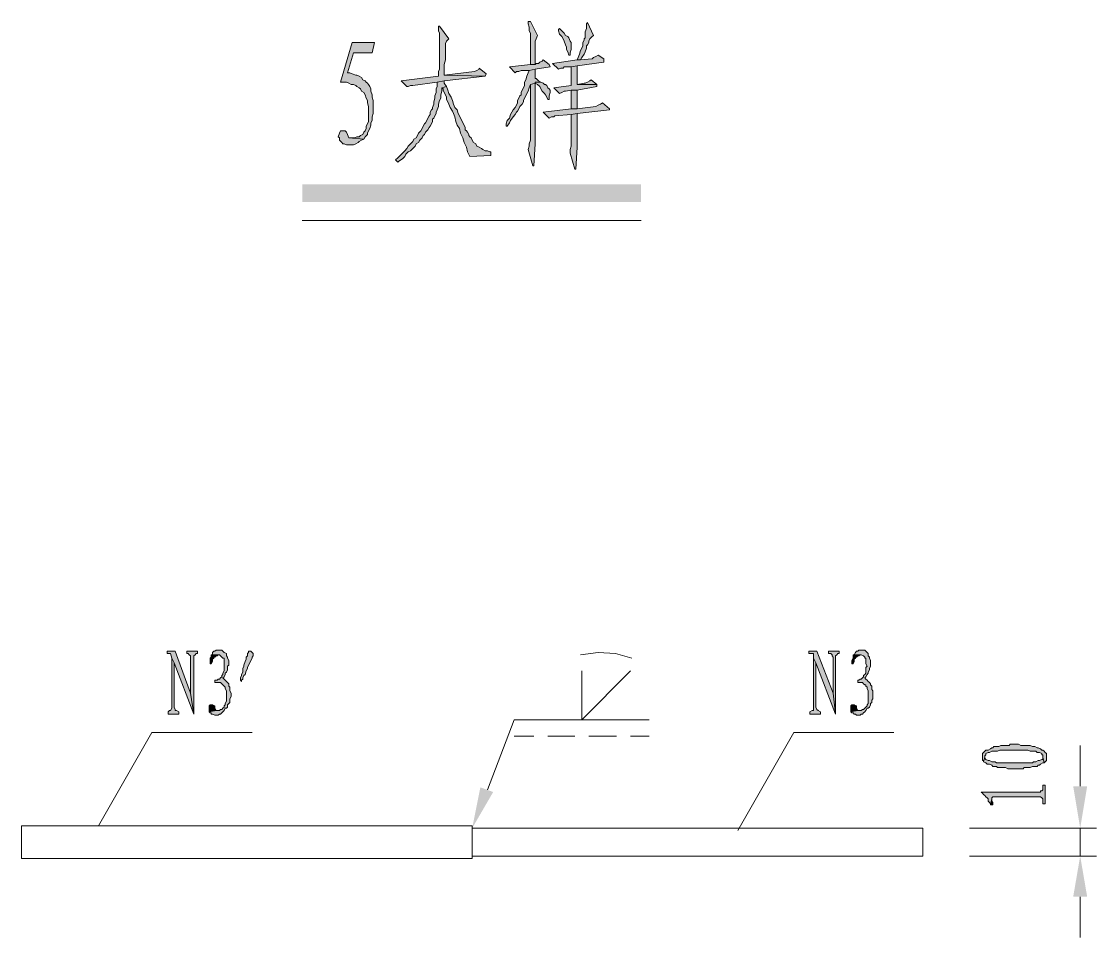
# Model space of a CAD drawing. Header units: inches. Extents: x 20 to 409, y 5 to 283.
# Drawn here: x 177.94 to 217.01, y 42.22 to 75.54 of the extents above; entities that cross this region are included whole.
import ezdxf

# ---------------------------------------------------------------- set-up
doc = ezdxf.new("R2010")
doc.units = ezdxf.units.IN
doc.header["$MEASUREMENT"] = 0
doc.layers.add('C00-00-00', color=7, linetype='Continuous')

msp = doc.modelspace()

# ---------------------------------------------------------------- hatches: boundary and pattern name
at = {"layer": 'C00-00-00'}
h = msp.add_hatch(color=0, dxfattribs=at)
h.dxf.hatch_style = 2
h.paths.add_polyline_path([(196.436, 75.54), (196.351, 75.54), (196.351, 75.456), (196.393, 75.329), (196.393, 75.202), (196.436, 75.117), (196.436, 73.974), (196.605, 73.974), (196.605, 74.397), (196.605, 74.44), (196.605, 74.821), (196.647, 74.905), (196.69, 75.032)])
h = msp.add_hatch(color=0, dxfattribs=at)
h.dxf.hatch_style = 2
h.paths.add_polyline_path([(198.51, 75.498), (198.468, 75.456), (198.468, 75.286), (198.425, 75.159), (198.425, 74.948), (198.383, 74.905), (198.383, 74.863), (198.341, 74.778), (198.341, 74.651), (198.298, 74.567), (198.256, 74.482), (198.214, 74.355), (198.171, 74.228), (198.129, 74.143), (198.256, 74.143), (198.298, 74.228), (198.383, 74.355), (198.425, 74.44), (198.468, 74.567), (198.468, 74.651), (198.51, 74.694), (198.552, 74.778), (198.552, 74.821), (198.595, 74.905), (198.679, 74.99), (198.722, 75.032)])
h = msp.add_hatch(color=0, dxfattribs=at)
h.dxf.hatch_style = 2
h.paths.add_polyline_path([(193.134, 75.371), (193.091, 75.371), (193.091, 75.286), (193.091, 75.202), (193.134, 75.117), (193.134, 73.805), (193.091, 73.72), (193.091, 73.551), (191.737, 73.381), (191.948, 73.17), (191.991, 73.17), (192.075, 73.212), (192.16, 73.212), (193.049, 73.339), (193.303, 73.381), (194.785, 73.551), (193.303, 73.593), (193.303, 73.974), (193.345, 74.143), (193.345, 74.736), (193.388, 74.821), (193.472, 74.905)])
h = msp.add_hatch(color=0, dxfattribs=at)
h.dxf.hatch_style = 2
h.paths.add_polyline_path([(197.494, 75.286), (197.452, 75.244), (197.452, 75.202), (197.494, 75.075), (197.579, 74.99), (197.621, 74.905), (197.663, 74.821), (197.706, 74.694), (197.748, 74.609), (197.748, 74.524), (197.79, 74.44), (197.833, 74.313), (197.875, 74.313), (197.875, 74.397), (197.917, 74.524), (197.917, 74.778), (197.875, 74.821), (197.833, 74.948), (197.79, 74.99), (197.706, 75.032), (197.663, 75.117), (197.579, 75.202)])
h = msp.add_hatch(color=0, dxfattribs=at)
h.dxf.hatch_style = 2
h.paths.add_polyline_path([(190.763, 74.778), (189.959, 74.778), (189.535, 73.339), (189.747, 73.339), (189.832, 73.297), (189.916, 73.254), (190.001, 73.254), (190.086, 73.212), (190.128, 73.17), (190.213, 73.127), (190.255, 73.085), (190.297, 73), (190.382, 72.958), (190.424, 72.873), (190.467, 72.746), (190.509, 72.662), (190.509, 72.577), (190.551, 72.45), (190.551, 71.9), (190.509, 71.815), (190.467, 71.73), (190.467, 71.646), (190.424, 71.561), (190.382, 71.519), (190.34, 71.434), (190.255, 71.392), (190.213, 71.349), (190.128, 71.349), (190.043, 71.307), (189.832, 71.307), (190.382, 71.265), (190.424, 71.349), (190.509, 71.434), (190.509, 71.476), (190.551, 71.561), (190.594, 71.646), (190.636, 71.773), (190.636, 71.857), (190.678, 71.942), (190.678, 72.069), (190.721, 72.196), (190.721, 72.662), (190.678, 72.789), (190.678, 72.873), (190.636, 73), (190.636, 73.085), (190.594, 73.17), (190.551, 73.254), (190.509, 73.297), (190.467, 73.339), (190.424, 73.381), (190.34, 73.424), (190.297, 73.508), (190.213, 73.551), (190.128, 73.593), (190.086, 73.593), (189.959, 73.635), (189.874, 73.678), (189.789, 73.678), (190.001, 74.397), (190.678, 74.397)])
h = msp.add_hatch(color=0, dxfattribs=at)
h.dxf.hatch_style = 2
h.paths.add_polyline_path([(198.891, 74.313), (198.806, 74.27), (198.722, 74.228), (198.679, 74.186), (198.256, 74.143), (198.129, 74.143), (197.24, 74.016), (197.452, 73.805), (197.536, 73.847), (197.621, 73.847), (197.663, 73.889), (197.917, 73.889), (198.129, 73.932), (199.103, 74.059), (199.103, 74.186)])
h = msp.add_hatch(color=0, dxfattribs=at)
h.dxf.hatch_style = 2
h.paths.add_polyline_path([(196.901, 74.143), (196.859, 74.101), (196.774, 74.059), (196.732, 74.016), (196.647, 74.016), (196.605, 73.974), (196.436, 73.974), (195.674, 73.889), (195.885, 73.678), (195.928, 73.72), (196.012, 73.72), (196.097, 73.762), (196.393, 73.762), (196.605, 73.805), (197.155, 73.889), (197.113, 73.974)])
h = msp.add_hatch(color=0, dxfattribs=at)
h.dxf.hatch_style = 2
h.paths.add_polyline_path([(198.129, 73.932), (197.917, 73.889), (197.917, 73.212), (197.282, 73.127), (197.494, 72.916), (197.579, 72.958), (197.663, 73), (197.706, 73), (197.917, 73.043), (198.129, 73.043), (198.849, 73.17), (198.849, 73.254), (198.129, 73.254)])
h = msp.add_hatch(color=0, dxfattribs=at)
h.dxf.hatch_style = 2
h.paths.add_polyline_path([(194.573, 73.847), (194.573, 73.805), (194.488, 73.762), (194.404, 73.72), (193.303, 73.593), (194.785, 73.551), (194.827, 73.635)])
h = msp.add_hatch(color=0, dxfattribs=at)
h.dxf.hatch_style = 2
h.paths.add_polyline_path([(196.605, 73.805), (196.393, 73.762), (196.351, 73.678), (196.309, 73.551), (196.266, 73.424), (196.224, 73.339), (196.224, 73.212), (196.182, 73.127), (196.139, 73.043), (196.097, 72.958), (196.097, 72.873), (196.055, 72.831), (196.012, 72.746), (195.97, 72.662), (195.97, 72.577), (195.928, 72.492), (195.885, 72.408), (195.801, 72.323), (195.758, 72.238), (195.716, 72.154), (195.674, 72.027), (195.589, 71.942), (195.547, 71.815), (195.547, 71.73), (195.589, 71.73), (195.674, 71.857), (195.716, 71.942), (195.801, 72.069), (195.885, 72.154), (195.928, 72.238), (195.97, 72.281), (196.012, 72.365), (196.055, 72.45), (196.097, 72.492), (196.139, 72.535), (196.182, 72.619), (196.182, 72.662), (196.224, 72.746), (196.266, 72.831), (196.309, 72.916), (196.351, 73), (196.393, 73.127), (196.436, 73.254), (196.605, 73.297), (196.605, 73.339), (196.817, 73.339), (196.732, 73.381), (196.647, 73.466), (196.605, 73.466), (196.605, 73.551)])
h = msp.add_hatch(color=0, dxfattribs=at)
h.dxf.hatch_style = 2
h.paths.add_polyline_path([(193.303, 73.381), (193.049, 73.339), (193.049, 73.17), (193.007, 73.085), (193.007, 72.958), (192.964, 72.831), (192.964, 72.746), (192.922, 72.619), (192.922, 72.535), (192.88, 72.408), (192.88, 72.365), (192.837, 72.323), (192.795, 72.238), (192.795, 72.154), (192.753, 72.111), (192.71, 72.027), (192.668, 71.942), (192.626, 71.857), (192.583, 71.815), (192.541, 71.73), (192.499, 71.646), (192.456, 71.561), (192.372, 71.476), (192.329, 71.392), (192.287, 71.307), (192.202, 71.265), (192.16, 71.18), (192.075, 71.095), (191.991, 71.011), (191.948, 70.926), (191.864, 70.841), (191.779, 70.757), (191.694, 70.672), (191.61, 70.587), (191.525, 70.503), (191.61, 70.418), (191.652, 70.46), (191.779, 70.545), (191.864, 70.63), (191.906, 70.714), (191.991, 70.799), (192.075, 70.841), (192.16, 70.926), (192.245, 71.011), (192.287, 71.095), (192.372, 71.138), (192.414, 71.222), (192.499, 71.307), (192.541, 71.392), (192.583, 71.434), (192.626, 71.519), (192.71, 71.603), (192.753, 71.688), (192.795, 71.73), (192.837, 71.815), (192.88, 71.9), (192.88, 71.984), (192.922, 72.027), (192.964, 72.111), (193.007, 72.196), (193.007, 72.238), (193.049, 72.323), (193.091, 72.45), (193.091, 72.535), (193.134, 72.662), (193.176, 72.746), (193.176, 72.873), (193.218, 73), (193.218, 73.127), (193.388, 73.17), (193.303, 73.297)])
h = msp.add_hatch(color=0, dxfattribs=at)
h.dxf.hatch_style = 2
h.paths.add_polyline_path([(193.388, 73.17), (193.218, 73.127), (193.261, 73.085), (193.261, 73.043), (193.303, 72.958), (193.345, 72.873), (193.388, 72.789), (193.388, 72.704), (193.43, 72.619), (193.472, 72.535), (193.515, 72.408), (193.599, 72.281), (193.642, 72.196), (193.684, 72.069), (193.726, 71.9), (193.769, 71.773), (193.853, 71.646), (193.896, 71.476), (193.98, 71.307), (194.023, 71.138), (194.107, 70.968), (194.15, 70.799), (194.234, 70.63), (194.996, 70.672), (194.996, 70.799), (194.954, 70.799), (194.869, 70.841), (194.785, 70.841), (194.7, 70.884), (194.658, 70.926), (194.573, 70.968), (194.488, 71.011), (194.446, 71.095), (194.361, 71.138), (194.319, 71.222), (194.277, 71.307), (194.234, 71.349), (194.192, 71.392), (194.192, 71.434), (194.15, 71.519), (194.107, 71.561), (194.065, 71.603), (194.065, 71.688), (194.023, 71.773), (193.98, 71.857), (193.938, 71.942), (193.896, 72.027), (193.853, 72.111), (193.811, 72.196), (193.769, 72.323), (193.684, 72.408), (193.642, 72.535), (193.599, 72.662), (193.557, 72.789), (193.472, 72.916), (193.43, 73.043)])
h = msp.add_hatch(color=0, dxfattribs=at)
h.dxf.hatch_style = 2
h.paths.add_polyline_path([(196.605, 73.297), (196.436, 73.254), (196.436, 71.222), (196.393, 71.095), (196.393, 71.011), (196.351, 70.884), (196.52, 70.291), (196.563, 70.291), (196.605, 71.095)])
h = msp.add_hatch(color=0, dxfattribs=at)
h.dxf.hatch_style = 2
h.paths.add_polyline_path([(196.817, 73.339), (196.605, 73.339), (196.605, 73.297), (196.69, 73.254), (196.774, 73.17), (196.817, 73.085), (196.859, 73), (196.944, 72.916), (196.986, 72.873), (197.028, 72.789), (197.071, 72.704), (197.113, 72.704), (197.113, 72.831), (197.155, 72.958), (197.155, 73.043), (197.113, 73.085), (197.071, 73.127), (197.028, 73.212), (196.986, 73.254), (196.944, 73.254), (196.901, 73.297)])
h = msp.add_hatch(color=0, dxfattribs=at)
h.dxf.hatch_style = 2
h.paths.add_polyline_path([(198.637, 73.424), (198.595, 73.381), (198.51, 73.339), (198.425, 73.297), (198.383, 73.297), (198.129, 73.254), (198.849, 73.254)])
h = msp.add_hatch(color=0, dxfattribs=at)
h.dxf.hatch_style = 2
h.paths.add_polyline_path([(198.129, 73.043), (197.917, 73.043), (197.917, 73), (197.917, 72.365), (198.129, 72.365)])
h = msp.add_hatch(color=0, dxfattribs=at)
h.dxf.hatch_style = 2
h.paths.add_polyline_path([(199.06, 72.577), (198.976, 72.535), (198.891, 72.492), (198.806, 72.45), (198.129, 72.365), (197.917, 72.365), (196.901, 72.238), (197.113, 72.027), (197.198, 72.069), (197.282, 72.069), (197.325, 72.111), (197.917, 72.154), (198.129, 72.196), (199.314, 72.323), (199.314, 72.365)])
h = msp.add_hatch(color=0, dxfattribs=at)
h.dxf.hatch_style = 2
h.paths.add_polyline_path([(198.129, 72.196), (197.917, 72.154), (197.917, 71.011), (197.875, 70.884), (197.875, 70.757), (198.044, 70.164), (198.087, 70.164), (198.129, 70.968)])
h = msp.add_hatch(color=0, dxfattribs=at)
h.dxf.hatch_style = 2
h.paths.add_polyline_path([(189.62, 71.561), (189.535, 71.561), (189.493, 71.476), (189.451, 71.349), (189.493, 71.307), (189.493, 71.222), (189.578, 71.138), (189.62, 71.095), (189.662, 71.095), (189.747, 71.053), (190.001, 71.053), (190.086, 71.095), (190.17, 71.138), (190.213, 71.18), (190.297, 71.222), (190.382, 71.265), (189.832, 71.307), (189.789, 71.434), (189.747, 71.519), (189.705, 71.561)])
h = msp.add_hatch(color=0, dxfattribs=at)
h.dxf.hatch_style = 2
h.paths.add_polyline_path([(188.138, 69.614), (188.138, 68.979), (200.457, 69.614)])
h = msp.add_hatch(color=0, dxfattribs=at)
h.dxf.hatch_style = 2
h.paths.add_polyline_path([(188.138, 68.979), (200.457, 69.614), (200.457, 68.979)])
h = msp.add_hatch(color=0, dxfattribs=at)
h.dxf.hatch_style = 2
h.paths.add_polyline_path([(183.524, 52.638), (183.228, 52.638), (183.228, 52.553), (183.355, 52.553), (183.397, 52.384), (183.482, 52.215), (184.201, 50.352), (184.074, 51.114)])
h = msp.add_hatch(color=0, dxfattribs=at)
h.dxf.hatch_style = 2
h.paths.add_polyline_path([(183.397, 52.384), (183.397, 50.564), (183.355, 50.479), (183.312, 50.479), (183.27, 50.437), (183.27, 50.352), (183.651, 50.352), (183.651, 50.437), (183.566, 50.479), (183.524, 50.479), (183.524, 50.521), (183.482, 50.606), (183.482, 52.215)])
h = msp.add_hatch(color=0, dxfattribs=at)
h.dxf.hatch_style = 2
h.paths.add_polyline_path([(184.328, 52.638), (183.947, 52.638), (183.947, 52.553), (183.99, 52.553), (184.032, 52.511), (184.074, 52.469), (184.074, 51.114), (184.201, 50.352), (184.201, 52.469), (184.244, 52.511), (184.286, 52.553), (184.328, 52.553)])
h = msp.add_hatch(color=0, dxfattribs=at)
h.dxf.hatch_style = 2
h.paths.add_polyline_path([(185.133, 52.68), (185.006, 52.68), (184.963, 52.638), (184.921, 52.638), (184.879, 52.596), (184.879, 52.511), (184.836, 52.511), (185.133, 52.511), (185.175, 52.469), (185.217, 52.426), (185.26, 52.384), (185.302, 52.384), (185.302, 52.299), (185.302, 51.918), (185.26, 51.834), (185.26, 51.791), (185.217, 51.749), (185.217, 51.707), (185.175, 51.664), (185.133, 51.622), (185.09, 51.622), (185.048, 51.58), (184.963, 51.58), (184.963, 51.495), (185.175, 51.495), (185.217, 51.453), (185.26, 51.41), (185.302, 51.368), (185.344, 51.326), (185.344, 51.283), (185.387, 51.199), (185.387, 50.818), (185.344, 50.733), (185.344, 50.691), (185.302, 50.648), (185.302, 50.606), (185.26, 50.564), (185.217, 50.521), (185.175, 50.521), (185.133, 50.479), (185.006, 50.479), (184.752, 50.437), (184.794, 50.394), (184.836, 50.394), (184.836, 50.352), (184.879, 50.352), (184.963, 50.31), (185.09, 50.31), (185.133, 50.352), (185.175, 50.352), (185.217, 50.394), (185.26, 50.437), (185.302, 50.479), (185.344, 50.564), (185.387, 50.564), (185.429, 50.606), (185.429, 50.691), (185.471, 50.733), (185.514, 50.775), (185.514, 50.902), (185.556, 50.987), (185.556, 51.114), (185.514, 51.199), (185.514, 51.326), (185.471, 51.368), (185.471, 51.453), (185.429, 51.495), (185.387, 51.537), (185.344, 51.58), (185.302, 51.622), (185.26, 51.664), (185.302, 51.707), (185.344, 51.791), (185.344, 51.834), (185.387, 51.876), (185.429, 51.961), (185.429, 52.088), (185.471, 52.13), (185.471, 52.299), (185.429, 52.384), (185.429, 52.426), (185.387, 52.469), (185.387, 52.553), (185.302, 52.596), (185.26, 52.638), (185.217, 52.68)])
h = msp.add_hatch(color=0, dxfattribs=at)
h.dxf.hatch_style = 2
h.paths.add_polyline_path([(184.836, 52.511), (184.836, 52.426), (184.794, 52.384), (184.794, 52.172), (184.836, 52.172), (184.879, 52.257), (184.879, 52.342), (184.921, 52.384), (184.921, 52.426), (184.963, 52.426), (185.006, 52.469), (185.048, 52.469), (185.09, 52.511)])
h = msp.add_hatch(color=0, dxfattribs=at)
h.dxf.hatch_style = 2
h.paths.add_polyline_path([(186.233, 52.638), (186.191, 52.638), (186.191, 52.596), (186.149, 52.553), (186.149, 52.469), (186.106, 52.426), (186.106, 52.342), (186.064, 52.257), (186.022, 52.13), (186.022, 52.088), (185.979, 52.003), (185.979, 51.876), (185.937, 51.791), (185.937, 51.749), (185.895, 51.664), (185.895, 51.58), (185.937, 51.537), (185.937, 51.58), (185.979, 51.622), (185.979, 51.664), (186.022, 51.749), (186.064, 51.791), (186.106, 51.918), (186.149, 52.003), (186.149, 52.045), (186.191, 52.13), (186.233, 52.215), (186.276, 52.299), (186.318, 52.384), (186.318, 52.426), (186.36, 52.469), (186.36, 52.553), (186.318, 52.596), (186.276, 52.638)])
h = msp.add_hatch(color=0, dxfattribs=at)
h.dxf.hatch_style = 2
h.paths.add_polyline_path([(206.85, 52.638), (206.553, 52.638), (206.553, 52.553), (206.723, 52.553), (206.723, 52.384), (206.807, 52.215), (207.527, 50.352), (207.442, 51.114)])
h = msp.add_hatch(color=0, dxfattribs=at)
h.dxf.hatch_style = 2
h.paths.add_polyline_path([(206.723, 52.384), (206.723, 50.479), (206.68, 50.479), (206.596, 50.437), (206.596, 50.352), (206.977, 50.352), (206.977, 50.437), (206.892, 50.479), (206.85, 50.521), (206.807, 50.606), (206.807, 52.215)])
h = msp.add_hatch(color=0, dxfattribs=at)
h.dxf.hatch_style = 2
h.paths.add_polyline_path([(207.654, 52.638), (207.273, 52.638), (207.273, 52.553), (207.358, 52.553), (207.4, 52.511), (207.4, 52.469), (207.442, 52.426), (207.442, 51.114), (207.527, 50.352), (207.527, 52.469), (207.569, 52.511), (207.612, 52.553), (207.654, 52.553)])
h = msp.add_hatch(color=0, dxfattribs=at)
h.dxf.hatch_style = 2
h.paths.add_polyline_path([(208.458, 52.68), (208.374, 52.68), (208.331, 52.638), (208.289, 52.638), (208.247, 52.596), (208.204, 52.511), (208.162, 52.511), (208.416, 52.511), (208.458, 52.511), (208.543, 52.469), (208.585, 52.426), (208.585, 52.384), (208.628, 52.384), (208.628, 52.172), (208.67, 52.088), (208.628, 52.045), (208.628, 51.834), (208.585, 51.791), (208.543, 51.749), (208.543, 51.707), (208.501, 51.664), (208.458, 51.622), (208.416, 51.622), (208.374, 51.58), (208.331, 51.58), (208.331, 51.495), (208.501, 51.495), (208.543, 51.453), (208.585, 51.41), (208.628, 51.41), (208.628, 51.368), (208.67, 51.326), (208.67, 51.283), (208.712, 51.199), (208.712, 50.733), (208.67, 50.691), (208.67, 50.648), (208.628, 50.606), (208.585, 50.564), (208.543, 50.521), (208.501, 50.521), (208.458, 50.479), (208.331, 50.479), (208.077, 50.437), (208.12, 50.394), (208.162, 50.394), (208.204, 50.352), (208.247, 50.352), (208.289, 50.31), (208.416, 50.31), (208.458, 50.352), (208.501, 50.352), (208.543, 50.394), (208.585, 50.437), (208.628, 50.479), (208.67, 50.564), (208.712, 50.564), (208.755, 50.606), (208.797, 50.691), (208.797, 50.733), (208.839, 50.775), (208.839, 50.86), (208.882, 50.902), (208.882, 51.199), (208.839, 51.241), (208.839, 51.368), (208.797, 51.41), (208.797, 51.453), (208.755, 51.495), (208.712, 51.537), (208.67, 51.58), (208.628, 51.622), (208.585, 51.664), (208.628, 51.707), (208.67, 51.791), (208.712, 51.834), (208.712, 51.876), (208.755, 51.961), (208.755, 52.003), (208.797, 52.088), (208.797, 52.299), (208.755, 52.384), (208.755, 52.426), (208.712, 52.469), (208.712, 52.553), (208.67, 52.596), (208.628, 52.638), (208.585, 52.68)])
h = msp.add_hatch(color=0, dxfattribs=at)
h.dxf.hatch_style = 2
h.paths.add_polyline_path([(208.162, 52.511), (208.162, 52.384), (208.12, 52.299), (208.12, 52.172), (208.162, 52.172), (208.204, 52.257), (208.204, 52.342), (208.247, 52.384), (208.247, 52.426), (208.289, 52.426), (208.331, 52.469), (208.374, 52.469), (208.416, 52.511)])
h = msp.add_hatch(color=0, dxfattribs=at)
h.dxf.hatch_style = 2
h.paths.add_polyline_path([(184.836, 50.691), (184.794, 50.691), (184.752, 50.648), (184.752, 50.437), (185.006, 50.479), (184.963, 50.564), (184.963, 50.648), (184.921, 50.648), (184.879, 50.691)])
h = msp.add_hatch(color=0, dxfattribs=at)
h.dxf.hatch_style = 2
h.paths.add_polyline_path([(208.162, 50.691), (208.12, 50.691), (208.077, 50.648), (208.077, 50.437), (208.331, 50.479), (208.289, 50.564), (208.289, 50.648), (208.247, 50.648), (208.204, 50.691)])
h = msp.add_hatch(color=0, dxfattribs=at)
h.dxf.hatch_style = 2
h.paths.add_polyline_path([(212.861, 48.786), (212.861, 48.659), (212.903, 48.659), (212.903, 48.616), (212.946, 48.786), (212.946, 48.828), (212.988, 48.87), (212.988, 48.913), (213.073, 48.955), (213.115, 48.955), (213.2, 48.997), (213.411, 48.997), (213.496, 49.04), (214.004, 49.04), (214.046, 49.04), (214.512, 49.04), (214.597, 48.997), (214.808, 48.997), (214.851, 48.955), (214.935, 48.955), (215.02, 48.913), (215.02, 48.87), (215.062, 48.87), (215.062, 48.786), (215.105, 48.574), (215.147, 48.616), (215.189, 48.659), (215.189, 48.913), (215.147, 48.955), (215.105, 48.997), (215.062, 49.04), (215.02, 49.04), (214.978, 49.082), (214.893, 49.124), (214.851, 49.124), (214.766, 49.167), (214.681, 49.167), (214.597, 49.209), (214.258, 49.209), (214.173, 49.251), (213.877, 49.251), (213.835, 49.209), (213.538, 49.209), (213.454, 49.167), (213.284, 49.167), (213.242, 49.124), (213.2, 49.124), (213.157, 49.082), (213.073, 49.04), (212.988, 49.04), (212.946, 48.997), (212.903, 48.955), (212.861, 48.913)])
h = msp.add_hatch(color=0, dxfattribs=at)
h.dxf.hatch_style = 2
h.paths.add_polyline_path([(212.903, 48.616), (212.988, 48.574), (213.03, 48.532), (213.115, 48.532), (213.2, 48.489), (213.242, 48.447), (213.369, 48.447), (213.411, 48.405), (213.708, 48.405), (213.792, 48.362), (214.343, 48.362), (214.385, 48.405), (214.597, 48.405), (214.681, 48.447), (214.851, 48.447), (214.893, 48.489), (214.935, 48.489), (214.978, 48.532), (215.062, 48.574), (215.105, 48.574), (215.062, 48.786), (215.062, 48.701), (215.02, 48.701), (214.935, 48.659), (214.893, 48.659), (214.808, 48.616), (214.724, 48.616), (214.681, 48.574), (213.369, 48.574), (213.327, 48.616), (213.2, 48.616), (213.115, 48.659), (213.073, 48.659), (212.988, 48.701), (212.946, 48.743), (212.946, 48.786)])
h = msp.add_hatch(color=0, dxfattribs=at)
h.dxf.hatch_style = 2
h.paths.add_polyline_path([(195.081, 47.516), (194.319, 46.203), (194.615, 47.685)])
h = msp.add_hatch(color=0, dxfattribs=at)
h.dxf.hatch_style = 2
h.paths.add_polyline_path([(212.819, 47.516), (212.861, 47.473), (212.903, 47.431), (212.946, 47.389), (212.988, 47.346), (213.03, 47.304), (213.073, 47.262), (213.073, 47.177), (213.115, 47.135), (213.157, 47.092), (213.157, 47.05), (213.2, 47.262), (213.2, 47.304), (213.242, 47.346), (214.978, 47.346), (215.02, 47.304), (215.062, 47.262), (215.062, 47.092), (215.147, 47.092), (215.147, 47.77), (215.062, 47.77), (215.062, 47.6), (215.02, 47.558), (214.978, 47.558), (214.978, 47.516)])
h = msp.add_hatch(color=0, dxfattribs=at)
h.dxf.hatch_style = 2
h.paths.add_polyline_path([(216.163, 47.727), (216.671, 47.727), (216.417, 46.203)])
h = msp.add_hatch(color=0, dxfattribs=at)
h.dxf.hatch_style = 2
h.paths.add_polyline_path([(213.157, 47.05), (213.242, 47.05), (213.242, 47.135), (213.2, 47.177), (213.2, 47.262)])
h = msp.add_hatch(color=0, dxfattribs=at)
h.dxf.hatch_style = 2
h.paths.add_polyline_path([(216.163, 43.706), (216.671, 43.706), (216.417, 45.187)])

# ---------------------------------------------------------------- linework, layer by layer
at = {"layer": 'C00-00-00', "color": 0, "lineweight": 0}
for points in [[(196.436, 75.54), (196.351, 75.54), (196.351, 75.456), (196.393, 75.329), (196.393, 75.202), (196.436, 75.117), (196.436, 73.974), (196.605, 73.974), (196.605, 74.397), (196.605, 74.44), (196.605, 74.821), (196.647, 74.905), (196.69, 75.032)], [(198.51, 75.498), (198.468, 75.456), (198.468, 75.286), (198.425, 75.159), (198.425, 74.948), (198.383, 74.905), (198.383, 74.863), (198.341, 74.778), (198.341, 74.651), (198.298, 74.567), (198.256, 74.482), (198.214, 74.355), (198.171, 74.228), (198.129, 74.143), (198.256, 74.143), (198.298, 74.228), (198.383, 74.355), (198.425, 74.44), (198.468, 74.567), (198.468, 74.651), (198.51, 74.694), (198.552, 74.778), (198.552, 74.821), (198.595, 74.905), (198.679, 74.99), (198.722, 75.032)], [(193.134, 75.371), (193.091, 75.371), (193.091, 75.286), (193.091, 75.202), (193.134, 75.117), (193.134, 73.805), (193.091, 73.72), (193.091, 73.551), (191.737, 73.381), (191.948, 73.17), (191.991, 73.17), (192.075, 73.212), (192.16, 73.212), (193.049, 73.339), (193.303, 73.381), (194.785, 73.551), (193.303, 73.593), (193.303, 73.974), (193.345, 74.143), (193.345, 74.736), (193.388, 74.821), (193.472, 74.905)], [(197.494, 75.286), (197.452, 75.244), (197.452, 75.202), (197.494, 75.075), (197.579, 74.99), (197.621, 74.905), (197.663, 74.821), (197.706, 74.694), (197.748, 74.609), (197.748, 74.524), (197.79, 74.44), (197.833, 74.313), (197.875, 74.313), (197.875, 74.397), (197.917, 74.524), (197.917, 74.778), (197.875, 74.821), (197.833, 74.948), (197.79, 74.99), (197.706, 75.032), (197.663, 75.117), (197.579, 75.202)], [(190.763, 74.778), (189.959, 74.778), (189.535, 73.339), (189.747, 73.339), (189.832, 73.297), (189.916, 73.254), (190.001, 73.254), (190.086, 73.212), (190.128, 73.17), (190.213, 73.127), (190.255, 73.085), (190.297, 73), (190.382, 72.958), (190.424, 72.873), (190.467, 72.746), (190.509, 72.662), (190.509, 72.577), (190.551, 72.45), (190.551, 71.9), (190.509, 71.815), (190.467, 71.73), (190.467, 71.646), (190.424, 71.561), (190.382, 71.519), (190.34, 71.434), (190.255, 71.392), (190.213, 71.349), (190.128, 71.349), (190.043, 71.307), (189.832, 71.307), (190.382, 71.265), (190.424, 71.349), (190.509, 71.434), (190.509, 71.476), (190.551, 71.561), (190.594, 71.646), (190.636, 71.773), (190.636, 71.857), (190.678, 71.942), (190.678, 72.069), (190.721, 72.196), (190.721, 72.662), (190.678, 72.789), (190.678, 72.873), (190.636, 73), (190.636, 73.085), (190.594, 73.17), (190.551, 73.254), (190.509, 73.297), (190.467, 73.339), (190.424, 73.381), (190.34, 73.424), (190.297, 73.508), (190.213, 73.551), (190.128, 73.593), (190.086, 73.593), (189.959, 73.635), (189.874, 73.678), (189.789, 73.678), (190.001, 74.397), (190.678, 74.397)], [(198.891, 74.313), (198.806, 74.27), (198.722, 74.228), (198.679, 74.186), (198.256, 74.143), (198.129, 74.143), (197.24, 74.016), (197.452, 73.805), (197.536, 73.847), (197.621, 73.847), (197.663, 73.889), (197.917, 73.889), (198.129, 73.932), (199.103, 74.059), (199.103, 74.186)], [(196.901, 74.143), (196.859, 74.101), (196.774, 74.059), (196.732, 74.016), (196.647, 74.016), (196.605, 73.974), (196.436, 73.974), (195.674, 73.889), (195.885, 73.678), (195.928, 73.72), (196.012, 73.72), (196.097, 73.762), (196.393, 73.762), (196.605, 73.805), (197.155, 73.889), (197.113, 73.974)], [(198.129, 73.932), (197.917, 73.889), (197.917, 73.212), (197.282, 73.127), (197.494, 72.916), (197.579, 72.958), (197.663, 73), (197.706, 73), (197.917, 73.043), (198.129, 73.043), (198.849, 73.17), (198.849, 73.254), (198.129, 73.254)], [(194.573, 73.847), (194.573, 73.805), (194.488, 73.762), (194.404, 73.72), (193.303, 73.593), (194.785, 73.551), (194.827, 73.635)], [(196.605, 73.805), (196.393, 73.762), (196.351, 73.678), (196.309, 73.551), (196.266, 73.424), (196.224, 73.339), (196.224, 73.212), (196.182, 73.127), (196.139, 73.043), (196.097, 72.958), (196.097, 72.873), (196.055, 72.831), (196.012, 72.746), (195.97, 72.662), (195.97, 72.577), (195.928, 72.492), (195.885, 72.408), (195.801, 72.323), (195.758, 72.238), (195.716, 72.154), (195.674, 72.027), (195.589, 71.942), (195.547, 71.815), (195.547, 71.73), (195.589, 71.73), (195.674, 71.857), (195.716, 71.942), (195.801, 72.069), (195.885, 72.154), (195.928, 72.238), (195.97, 72.281), (196.012, 72.365), (196.055, 72.45), (196.097, 72.492), (196.139, 72.535), (196.182, 72.619), (196.182, 72.662), (196.224, 72.746), (196.266, 72.831), (196.309, 72.916), (196.351, 73), (196.393, 73.127), (196.436, 73.254), (196.605, 73.297), (196.605, 73.339), (196.817, 73.339), (196.732, 73.381), (196.647, 73.466), (196.605, 73.466), (196.605, 73.551)], [(193.303, 73.381), (193.049, 73.339), (193.049, 73.17), (193.007, 73.085), (193.007, 72.958), (192.964, 72.831), (192.964, 72.746), (192.922, 72.619), (192.922, 72.535), (192.88, 72.408), (192.88, 72.365), (192.837, 72.323), (192.795, 72.238), (192.795, 72.154), (192.753, 72.111), (192.71, 72.027), (192.668, 71.942), (192.626, 71.857), (192.583, 71.815), (192.541, 71.73), (192.499, 71.646), (192.456, 71.561), (192.372, 71.476), (192.329, 71.392), (192.287, 71.307), (192.202, 71.265), (192.16, 71.18), (192.075, 71.095), (191.991, 71.011), (191.948, 70.926), (191.864, 70.841), (191.779, 70.757), (191.694, 70.672), (191.61, 70.587), (191.525, 70.503), (191.61, 70.418), (191.652, 70.46), (191.779, 70.545), (191.864, 70.63), (191.906, 70.714), (191.991, 70.799), (192.075, 70.841), (192.16, 70.926), (192.245, 71.011), (192.287, 71.095), (192.372, 71.138), (192.414, 71.222), (192.499, 71.307), (192.541, 71.392), (192.583, 71.434), (192.626, 71.519), (192.71, 71.603), (192.753, 71.688), (192.795, 71.73), (192.837, 71.815), (192.88, 71.9), (192.88, 71.984), (192.922, 72.027), (192.964, 72.111), (193.007, 72.196), (193.007, 72.238), (193.049, 72.323), (193.091, 72.45), (193.091, 72.535), (193.134, 72.662), (193.176, 72.746), (193.176, 72.873), (193.218, 73), (193.218, 73.127), (193.388, 73.17), (193.303, 73.297)], [(193.388, 73.17), (193.218, 73.127), (193.261, 73.085), (193.261, 73.043), (193.303, 72.958), (193.345, 72.873), (193.388, 72.789), (193.388, 72.704), (193.43, 72.619), (193.472, 72.535), (193.515, 72.408), (193.599, 72.281), (193.642, 72.196), (193.684, 72.069), (193.726, 71.9), (193.769, 71.773), (193.853, 71.646), (193.896, 71.476), (193.98, 71.307), (194.023, 71.138), (194.107, 70.968), (194.15, 70.799), (194.234, 70.63), (194.996, 70.672), (194.996, 70.799), (194.954, 70.799), (194.869, 70.841), (194.785, 70.841), (194.7, 70.884), (194.658, 70.926), (194.573, 70.968), (194.488, 71.011), (194.446, 71.095), (194.361, 71.138), (194.319, 71.222), (194.277, 71.307), (194.234, 71.349), (194.192, 71.392), (194.192, 71.434), (194.15, 71.519), (194.107, 71.561), (194.065, 71.603), (194.065, 71.688), (194.023, 71.773), (193.98, 71.857), (193.938, 71.942), (193.896, 72.027), (193.853, 72.111), (193.811, 72.196), (193.769, 72.323), (193.684, 72.408), (193.642, 72.535), (193.599, 72.662), (193.557, 72.789), (193.472, 72.916), (193.43, 73.043)], [(196.605, 73.297), (196.436, 73.254), (196.436, 71.222), (196.393, 71.095), (196.393, 71.011), (196.351, 70.884), (196.52, 70.291), (196.563, 70.291), (196.605, 71.095)], [(196.817, 73.339), (196.605, 73.339), (196.605, 73.297), (196.69, 73.254), (196.774, 73.17), (196.817, 73.085), (196.859, 73), (196.944, 72.916), (196.986, 72.873), (197.028, 72.789), (197.071, 72.704), (197.113, 72.704), (197.113, 72.831), (197.155, 72.958), (197.155, 73.043), (197.113, 73.085), (197.071, 73.127), (197.028, 73.212), (196.986, 73.254), (196.944, 73.254), (196.901, 73.297)], [(198.637, 73.424), (198.595, 73.381), (198.51, 73.339), (198.425, 73.297), (198.383, 73.297), (198.129, 73.254), (198.849, 73.254)], [(198.129, 73.043), (197.917, 73.043), (197.917, 73), (197.917, 72.365), (198.129, 72.365)], [(199.06, 72.577), (198.976, 72.535), (198.891, 72.492), (198.806, 72.45), (198.129, 72.365), (197.917, 72.365), (196.901, 72.238), (197.113, 72.027), (197.198, 72.069), (197.282, 72.069), (197.325, 72.111), (197.917, 72.154), (198.129, 72.196), (199.314, 72.323), (199.314, 72.365)], [(198.129, 72.196), (197.917, 72.154), (197.917, 71.011), (197.875, 70.884), (197.875, 70.757), (198.044, 70.164), (198.087, 70.164), (198.129, 70.968)], [(189.62, 71.561), (189.535, 71.561), (189.493, 71.476), (189.451, 71.349), (189.493, 71.307), (189.493, 71.222), (189.578, 71.138), (189.62, 71.095), (189.662, 71.095), (189.747, 71.053), (190.001, 71.053), (190.086, 71.095), (190.17, 71.138), (190.213, 71.18), (190.297, 71.222), (190.382, 71.265), (189.832, 71.307), (189.789, 71.434), (189.747, 71.519), (189.705, 71.561)], [(183.524, 52.638), (183.228, 52.638), (183.228, 52.553), (183.355, 52.553), (183.397, 52.384), (183.482, 52.215), (184.201, 50.352), (184.074, 51.114)], [(183.397, 52.384), (183.397, 50.564), (183.355, 50.479), (183.312, 50.479), (183.27, 50.437), (183.27, 50.352), (183.651, 50.352), (183.651, 50.437), (183.566, 50.479), (183.524, 50.479), (183.524, 50.521), (183.482, 50.606), (183.482, 52.215)], [(184.328, 52.638), (183.947, 52.638), (183.947, 52.553), (183.99, 52.553), (184.032, 52.511), (184.074, 52.469), (184.074, 51.114), (184.201, 50.352), (184.201, 52.469), (184.244, 52.511), (184.286, 52.553), (184.328, 52.553)], [(185.133, 52.68), (185.006, 52.68), (184.963, 52.638), (184.921, 52.638), (184.879, 52.596), (184.879, 52.511), (184.836, 52.511), (185.133, 52.511), (185.175, 52.469), (185.217, 52.426), (185.26, 52.384), (185.302, 52.384), (185.302, 52.299), (185.302, 51.918), (185.26, 51.834), (185.26, 51.791), (185.217, 51.749), (185.217, 51.707), (185.175, 51.664), (185.133, 51.622), (185.09, 51.622), (185.048, 51.58), (184.963, 51.58), (184.963, 51.495), (185.175, 51.495), (185.217, 51.453), (185.26, 51.41), (185.302, 51.368), (185.344, 51.326), (185.344, 51.283), (185.387, 51.199), (185.387, 50.818), (185.344, 50.733), (185.344, 50.691), (185.302, 50.648), (185.302, 50.606), (185.26, 50.564), (185.217, 50.521), (185.175, 50.521), (185.133, 50.479), (185.006, 50.479), (184.752, 50.437), (184.794, 50.394), (184.836, 50.394), (184.836, 50.352), (184.879, 50.352), (184.963, 50.31), (185.09, 50.31), (185.133, 50.352), (185.175, 50.352), (185.217, 50.394), (185.26, 50.437), (185.302, 50.479), (185.344, 50.564), (185.387, 50.564), (185.429, 50.606), (185.429, 50.691), (185.471, 50.733), (185.514, 50.775), (185.514, 50.902), (185.556, 50.987), (185.556, 51.114), (185.514, 51.199), (185.514, 51.326), (185.471, 51.368), (185.471, 51.453), (185.429, 51.495), (185.387, 51.537), (185.344, 51.58), (185.302, 51.622), (185.26, 51.664), (185.302, 51.707), (185.344, 51.791), (185.344, 51.834), (185.387, 51.876), (185.429, 51.961), (185.429, 52.088), (185.471, 52.13), (185.471, 52.299), (185.429, 52.384), (185.429, 52.426), (185.387, 52.469), (185.387, 52.553), (185.302, 52.596), (185.26, 52.638), (185.217, 52.68)], [(184.836, 52.511), (184.836, 52.426), (184.794, 52.384), (184.794, 52.172), (184.836, 52.172), (184.879, 52.257), (184.879, 52.342), (184.921, 52.384), (184.921, 52.426), (184.963, 52.426), (185.006, 52.469), (185.048, 52.469), (185.09, 52.511)], [(186.233, 52.638), (186.191, 52.638), (186.191, 52.596), (186.149, 52.553), (186.149, 52.469), (186.106, 52.426), (186.106, 52.342), (186.064, 52.257), (186.022, 52.13), (186.022, 52.088), (185.979, 52.003), (185.979, 51.876), (185.937, 51.791), (185.937, 51.749), (185.895, 51.664), (185.895, 51.58), (185.937, 51.537), (185.937, 51.58), (185.979, 51.622), (185.979, 51.664), (186.022, 51.749), (186.064, 51.791), (186.106, 51.918), (186.149, 52.003), (186.149, 52.045), (186.191, 52.13), (186.233, 52.215), (186.276, 52.299), (186.318, 52.384), (186.318, 52.426), (186.36, 52.469), (186.36, 52.553), (186.318, 52.596), (186.276, 52.638)], [(206.85, 52.638), (206.553, 52.638), (206.553, 52.553), (206.723, 52.553), (206.723, 52.384), (206.807, 52.215), (207.527, 50.352), (207.442, 51.114)], [(206.723, 52.384), (206.723, 50.479), (206.68, 50.479), (206.596, 50.437), (206.596, 50.352), (206.977, 50.352), (206.977, 50.437), (206.892, 50.479), (206.85, 50.521), (206.807, 50.606), (206.807, 52.215)], [(207.654, 52.638), (207.273, 52.638), (207.273, 52.553), (207.358, 52.553), (207.4, 52.511), (207.4, 52.469), (207.442, 52.426), (207.442, 51.114), (207.527, 50.352), (207.527, 52.469), (207.569, 52.511), (207.612, 52.553), (207.654, 52.553)], [(208.458, 52.68), (208.374, 52.68), (208.331, 52.638), (208.289, 52.638), (208.247, 52.596), (208.204, 52.511), (208.162, 52.511), (208.416, 52.511), (208.458, 52.511), (208.543, 52.469), (208.585, 52.426), (208.585, 52.384), (208.628, 52.384), (208.628, 52.172), (208.67, 52.088), (208.628, 52.045), (208.628, 51.834), (208.585, 51.791), (208.543, 51.749), (208.543, 51.707), (208.501, 51.664), (208.458, 51.622), (208.416, 51.622), (208.374, 51.58), (208.331, 51.58), (208.331, 51.495), (208.501, 51.495), (208.543, 51.453), (208.585, 51.41), (208.628, 51.41), (208.628, 51.368), (208.67, 51.326), (208.67, 51.283), (208.712, 51.199), (208.712, 50.733), (208.67, 50.691), (208.67, 50.648), (208.628, 50.606), (208.585, 50.564), (208.543, 50.521), (208.501, 50.521), (208.458, 50.479), (208.331, 50.479), (208.077, 50.437), (208.12, 50.394), (208.162, 50.394), (208.204, 50.352), (208.247, 50.352), (208.289, 50.31), (208.416, 50.31), (208.458, 50.352), (208.501, 50.352), (208.543, 50.394), (208.585, 50.437), (208.628, 50.479), (208.67, 50.564), (208.712, 50.564), (208.755, 50.606), (208.797, 50.691), (208.797, 50.733), (208.839, 50.775), (208.839, 50.86), (208.882, 50.902), (208.882, 51.199), (208.839, 51.241), (208.839, 51.368), (208.797, 51.41), (208.797, 51.453), (208.755, 51.495), (208.712, 51.537), (208.67, 51.58), (208.628, 51.622), (208.585, 51.664), (208.628, 51.707), (208.67, 51.791), (208.712, 51.834), (208.712, 51.876), (208.755, 51.961), (208.755, 52.003), (208.797, 52.088), (208.797, 52.299), (208.755, 52.384), (208.755, 52.426), (208.712, 52.469), (208.712, 52.553), (208.67, 52.596), (208.628, 52.638), (208.585, 52.68)], [(208.162, 52.511), (208.162, 52.384), (208.12, 52.299), (208.12, 52.172), (208.162, 52.172), (208.204, 52.257), (208.204, 52.342), (208.247, 52.384), (208.247, 52.426), (208.289, 52.426), (208.331, 52.469), (208.374, 52.469), (208.416, 52.511)], [(184.836, 50.691), (184.794, 50.691), (184.752, 50.648), (184.752, 50.437), (185.006, 50.479), (184.963, 50.564), (184.963, 50.648), (184.921, 50.648), (184.879, 50.691)], [(208.162, 50.691), (208.12, 50.691), (208.077, 50.648), (208.077, 50.437), (208.331, 50.479), (208.289, 50.564), (208.289, 50.648), (208.247, 50.648), (208.204, 50.691)], [(212.861, 48.786), (212.861, 48.659), (212.903, 48.659), (212.903, 48.616), (212.946, 48.786), (212.946, 48.828), (212.988, 48.87), (212.988, 48.913), (213.073, 48.955), (213.115, 48.955), (213.2, 48.997), (213.411, 48.997), (213.496, 49.04), (214.004, 49.04), (214.046, 49.04), (214.512, 49.04), (214.597, 48.997), (214.808, 48.997), (214.851, 48.955), (214.935, 48.955), (215.02, 48.913), (215.02, 48.87), (215.062, 48.87), (215.062, 48.786), (215.105, 48.574), (215.147, 48.616), (215.189, 48.659), (215.189, 48.913), (215.147, 48.955), (215.105, 48.997), (215.062, 49.04), (215.02, 49.04), (214.978, 49.082), (214.893, 49.124), (214.851, 49.124), (214.766, 49.167), (214.681, 49.167), (214.597, 49.209), (214.258, 49.209), (214.173, 49.251), (213.877, 49.251), (213.835, 49.209), (213.538, 49.209), (213.454, 49.167), (213.284, 49.167), (213.242, 49.124), (213.2, 49.124), (213.157, 49.082), (213.073, 49.04), (212.988, 49.04), (212.946, 48.997), (212.903, 48.955), (212.861, 48.913)], [(212.903, 48.616), (212.988, 48.574), (213.03, 48.532), (213.115, 48.532), (213.2, 48.489), (213.242, 48.447), (213.369, 48.447), (213.411, 48.405), (213.708, 48.405), (213.792, 48.362), (214.343, 48.362), (214.385, 48.405), (214.597, 48.405), (214.681, 48.447), (214.851, 48.447), (214.893, 48.489), (214.935, 48.489), (214.978, 48.532), (215.062, 48.574), (215.105, 48.574), (215.062, 48.786), (215.062, 48.701), (215.02, 48.701), (214.935, 48.659), (214.893, 48.659), (214.808, 48.616), (214.724, 48.616), (214.681, 48.574), (213.369, 48.574), (213.327, 48.616), (213.2, 48.616), (213.115, 48.659), (213.073, 48.659), (212.988, 48.701), (212.946, 48.743), (212.946, 48.786)], [(212.819, 47.516), (212.861, 47.473), (212.903, 47.431), (212.946, 47.389), (212.988, 47.346), (213.03, 47.304), (213.073, 47.262), (213.073, 47.177), (213.115, 47.135), (213.157, 47.092), (213.157, 47.05), (213.2, 47.262), (213.2, 47.304), (213.242, 47.346), (214.978, 47.346), (215.02, 47.304), (215.062, 47.262), (215.062, 47.092), (215.147, 47.092), (215.147, 47.77), (215.062, 47.77), (215.062, 47.6), (215.02, 47.558), (214.978, 47.558), (214.978, 47.516)], [(213.157, 47.05), (213.242, 47.05), (213.242, 47.135), (213.2, 47.177), (213.2, 47.262)]]:
    msp.add_lwpolyline(points, close=True, dxfattribs=at)
for points in [[(188.138, 68.301), (200.457, 68.301)], [(200.119, 52.384), (199.526, 52.553), (198.891, 52.596), (198.256, 52.511)], [(198.298, 51.918), (198.298, 50.14), (200.076, 51.918)], [(194.869, 47.6), (195.843, 50.14), (200.754, 50.14)], [(186.318, 49.675), (182.677, 49.675), (180.73, 46.288)], [(209.644, 49.675), (206.003, 49.675), (203.971, 46.119)], [(195.843, 49.548), (196.563, 49.548)], [(197.071, 49.548), (198.044, 49.548)], [(198.552, 49.548), (199.568, 49.548)], [(200.076, 49.548), (200.754, 49.548)], [(216.417, 47.727), (216.417, 49.209)], [(177.936, 46.288), (194.319, 46.288)], [(177.936, 45.103), (194.319, 45.103), (194.319, 46.288)], [(177.936, 46.288), (177.936, 45.103)], [(194.319, 46.203), (210.702, 46.203)], [(210.702, 46.203), (210.702, 45.187)], [(212.395, 46.203), (217.01, 46.203)], [(216.417, 45.187), (216.417, 46.203)], [(194.319, 45.187), (210.702, 45.187)], [(212.395, 45.187), (217.01, 45.187)], [(216.417, 43.706), (216.417, 42.224)]]:
    msp.add_lwpolyline(points, dxfattribs=at)

doc.saveas('drawing.dxf')
